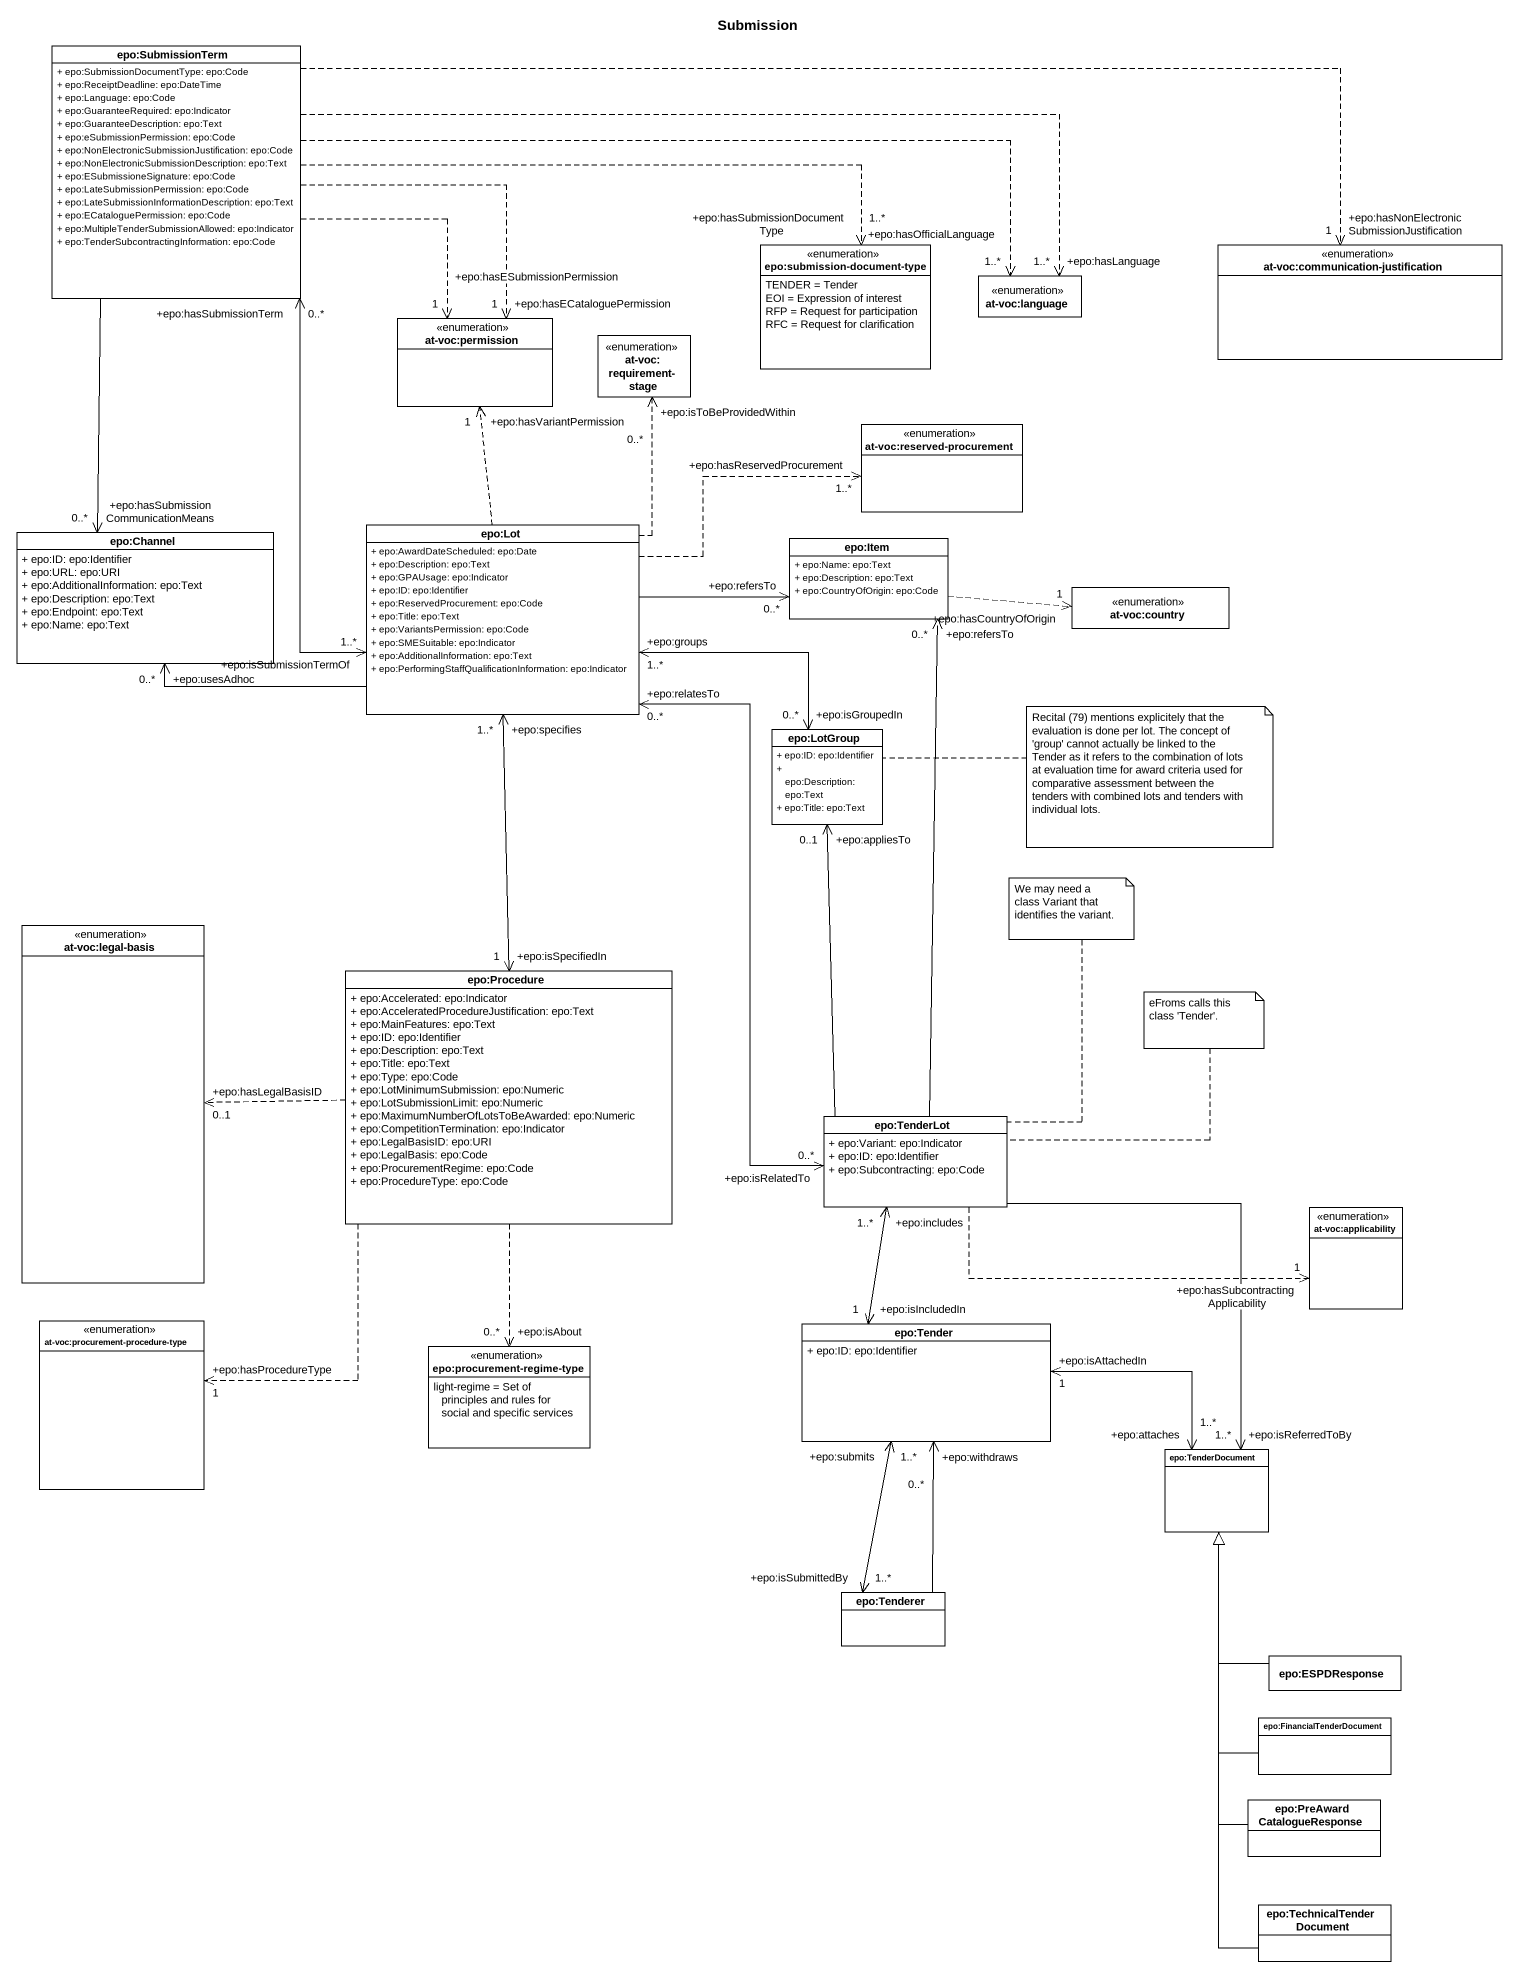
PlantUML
@startuml
title Submission
hide circle
hide empty members
skinparam classAttributeIconSize 0
class "epo:SubmissionTerm" as epo_SubmissionTerm {
  + epo:SubmissionDocumentType: epo:Code
  + epo:ReceiptDeadline: epo:DateTime
  + epo:Language: epo:Code
  + epo:GuaranteeRequired: epo:Indicator
  + epo:GuaranteeDescription: epo:Text
  + epo:eSubmissionPermission: epo:Code
  + epo:NonElectronicSubmissionJustification: epo:Code
  + epo:NonElectronicSubmissionDescription: epo:Text
  + epo:ESubmissioneSignature: epo:Code
  + epo:LateSubmissionPermission: epo:Code
  + epo:LateSubmissionInformationDescription: epo:Text
  + epo:ECataloguePermission: epo:Code
  + epo:MultipleTenderSubmissionAllowed: epo:Indicator
  + epo:TenderSubcontractingInformation: epo:Code
}
enum "epo:submission-document-type" as epo_submission_document_type {
  TENDER = Tender
  EOI = Expression of interest
  RFP = Request for participation
  RFC = Request for clarification
}
enum "at-voc:language" as at_voc_language
enum "at-voc:communication-justification" as at_voc_communication
enum "at-voc:permission" as at_voc_permission
enum "at-voc:requirement-stage" as at_voc_requirement_stage
enum "at-voc:reserved-procurement" as at_voc_reserved_procurement
class "epo:Channel" as epo_Channel {
  + epo:ID: epo:Identifier
  + epo:URL: epo:URI
  + epo:AdditionalInformation: epo:Text
  + epo:Description: epo:Text
  + epo:Endpoint: epo:Text
  + epo:Name: epo:Text
}
class "epo:Lot" as epo_Lot {
  + epo:AwardDateScheduled: epo:Date
  + epo:Description: epo:Text
  + epo:GPAUsage: epo:Indicator
  + epo:ID: epo:Identifier
  + epo:ReservedProcurement: epo:Code
  + epo:Title: epo:Text
  + epo:VariantsPermission: epo:Code
  + epo:SMESuitable: epo:Indicator
  + epo:AdditionalInformation: epo:Text
  + epo:PerformingStaffQualificationInformation: epo:Indicator
}
class "epo:Item" as epo_Item {
  + epo:Name: epo:Text
  + epo:Description: epo:Text
  + epo:CountryOfOrigin: epo:Code
}
enum "at-voc:country" as at_voc_country
class "epo:LotGroup" as epo_LotGroup {
  + epo:ID: epo:Identifier
  + epo:Description: epo:Text
  + epo:Title: epo:Text
}
enum "at-voc:legal-basis" as at_voc_legal_basis
class "epo:Procedure" as epo_Procedure {
  + epo:Accelerated: epo:Indicator
  + epo:AcceleratedProcedureJustification: epo:Text
  + epo:MainFeatures: epo:Text
  + epo:ID: epo:Identifier
  + epo:Description: epo:Text
  + epo:Title: epo:Text
  + epo:Type: epo:Code
  + epo:LotMinimumSubmission: epo:Numeric
  + epo:LotSubmissionLimit: epo:Numeric
  + epo:MaximumNumberOfLotsToBeAwarded: epo:Numeric
  + epo:CompetitionTermination: epo:Indicator
  + epo:LegalBasisID: epo:URI
  + epo:LegalBasis: epo:Code
  + epo:ProcurementRegime: epo:Code
  + epo:ProcedureType: epo:Code
}
class "epo:TenderLot" as epo_TenderLot {
  + epo:Variant: epo:Indicator
  + epo:ID: epo:Identifier
  + epo:Subcontracting: epo:Code
}
enum "at-voc:applicability" as at_voc_applicability
enum "at-voc:procurement-procedure-type" as at_voc_procurement
enum "epo:procurement-regime-type" as epo_procurement_regime_type {
  light-regime = Set of principles and rules for social and specific services
}
class "epo:Tender" as epo_Tender {
  + epo:ID: epo:Identifier
}
class "epo:TenderDocument" as epo_TenderDocument
class "epo:Tenderer" as epo_Tenderer
class "epo:ESPDResponse" as epo_ESPDResponse
class "epo:FinancialTenderDocument" as epo_FinancialTenderDocument
class "epo:PreAwardCatalogueResponse" as epo_PreAwardCatalogueRespons
class "epo:TechnicalTenderDocument" as epo_TechnicalTenderDocument
epo_SubmissionTerm .right.> "+epo:hasSubmissionDocumentType\n1..*" epo_submission_document_type
epo_SubmissionTerm .right.> "+epo:hasLanguage\n1..*" at_voc_language
epo_SubmissionTerm .right.> "+epo:hasOfficialLanguage\n1..*" at_voc_language
epo_SubmissionTerm .right.> "+epo:hasNonElectronicSubmissionJustification\n1" at_voc_communication
epo_SubmissionTerm ..> "+epo:hasECataloguePermission\n1" at_voc_permission
epo_SubmissionTerm ..> "+epo:hasESubmissionPermission\n1" at_voc_permission
epo_SubmissionTerm --> "+epo:hasSubmissionCommunicationMeans\n0..*" epo_Channel
epo_SubmissionTerm "+epo:hasSubmissionTerm\n0..*" <--> "+epo:isSubmissionTermOf\n1..*" epo_Lot
epo_Lot .up.> "+epo:hasVariantPermission\n1" at_voc_permission
epo_Lot .up.> "+epo:isToBeProvidedWithin\n0..*" at_voc_requirement_stage
epo_Lot .right.> "+epo:hasReservedProcurement\n1..*" at_voc_reserved_procurement
epo_Lot -left-> "+epo:usesAdhoc\n0..*" epo_Channel
epo_Lot -right-> "+epo:refersTo\n0..*" epo_Item
epo_Lot "+epo:groups\n1..*" <-right-> "+epo:isGroupedIn\n0..*" epo_LotGroup
epo_Item .right.> "+epo:hasCountryOfOrigin\n1" at_voc_country
epo_Procedure "+epo:isSpecifiedIn\n1" <-up-> "+epo:specifies\n1..*" epo_Lot
epo_Procedure .left.> "+epo:hasLegalBasisID\n0..1" at_voc_legal_basis
epo_Procedure ..> "+epo:hasProcedureType\n1" at_voc_procurement
epo_Procedure ..> "+epo:isAbout\n0..*" epo_procurement_regime_type
epo_TenderLot "+epo:isRelatedTo\n0..*" <-up-> "+epo:relatesTo\n0..*" epo_Lot
epo_TenderLot -up-> "+epo:refersTo\n0..*" epo_Item
epo_TenderLot -up-> "+epo:appliesTo\n0..1" epo_LotGroup
epo_TenderLot .right.> "+epo:hasSubcontractingApplicability\n1" at_voc_applicability
epo_TenderLot --> "+epo:isReferredToBy\n1..*" epo_TenderDocument
epo_Tender "+epo:isIncludedIn\n1" <-up-> "+epo:includes\n1..*" epo_TenderLot
epo_Tender "+epo:isAttachedIn\n1" <-right-> "+epo:attaches\n1..*" epo_TenderDocument
epo_Tenderer "+epo:isSubmittedBy\n1..*" <-up-> "+epo:submits\n1..*" epo_Tender
epo_Tenderer -up-> "+epo:withdraws\n0..*" epo_Tender
epo_ESPDResponse -up-|> epo_TenderDocument
epo_FinancialTenderDocument -up-|> epo_TenderDocument
epo_PreAwardCatalogueRespons -up-|> epo_TenderDocument
epo_TechnicalTenderDocument -up-|> epo_TenderDocument
note right of epo_LotGroup : Recital (79) mentions explicitely that the evaluation is done per lot. The concept of 'group' cannot actually be linked to the Tender as it refers to the combination of lots at evaluation time for award criteria used for comparative assessment between the tenders with combined lots and tenders with individual lots.
note top of epo_TenderLot : We may need a class Variant that identifies the variant.
note right of epo_TenderLot : eFroms calls this class 'Tender'.
@enduml
